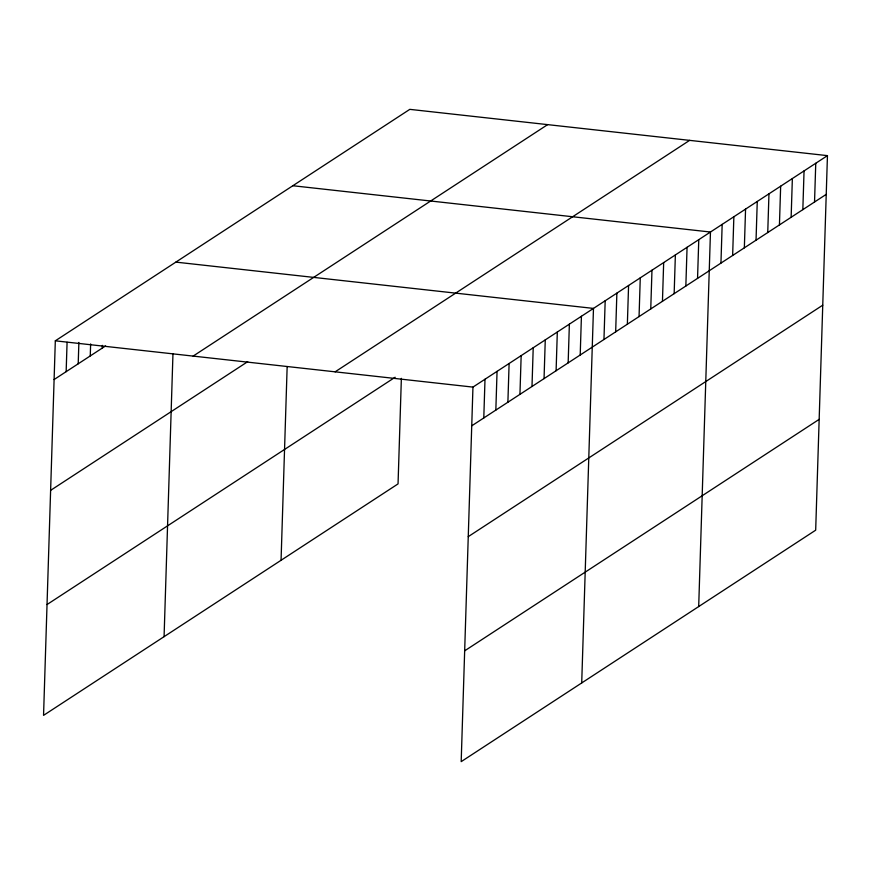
<?xml version="1.0" encoding="UTF-8"?>
<svg xmlns="http://www.w3.org/2000/svg" width="871" height="871" viewBox="0 0 871 871"><rect width="100%" height="100%" fill="white"/><g stroke="black" fill="none" stroke-linecap="round" stroke-linejoin="round"><path stroke-width="1.31" d="M827.45 155.637L472.953 387.105L461.184 761.646L815.681 530.178L827.45 155.637L409.816 109.354L55.319 340.822L43.55 715.363L398.047 483.895L401.368 378.352M66.152 371.667L67.078 342.292M78.205 363.795L78.88 342.434M90.257 355.934L90.638 343.914M102.321 348.062L102.397 345.384M164.075 636.657L172.97 353.615M281.061 560.282L287.158 366.539M483.786 417.96L485.005 379.233M495.839 410.089L497.058 371.373M507.891 402.217L509.11 363.501M519.943 394.345L521.163 355.629M531.996 386.474L533.215 347.758M544.048 378.613L545.268 339.886M556.101 370.741L557.32 332.014M568.153 362.869L569.373 324.154M580.206 354.998L581.425 316.282M581.708 682.951L593.478 308.41L175.855 262.117M603.962 339.494L605.182 300.767M615.666 331.851L616.875 293.135M627.36 324.208L628.579 285.492M639.053 316.576L640.272 277.849M650.757 308.933L651.976 270.217M662.45 301.301L663.669 262.574M674.154 293.658L675.373 254.942M685.847 286.026L687.067 247.299M697.551 278.382L698.771 239.667M698.694 606.564L710.464 232.024L292.83 185.73M720.948 263.107L722.168 224.38M732.642 255.464L733.861 216.748M744.346 247.832L745.565 209.105M756.039 240.189L757.258 201.473M767.743 232.546L768.962 193.83M779.436 224.914L780.656 186.198M791.14 217.271L792.36 178.555M802.833 209.639L804.053 170.912M814.537 201.996L815.757 163.28M54.1 379.538L105.598 345.918M193.133 356.097L547.641 124.629M50.616 490.362L247.723 361.661M335.128 371.83L689.636 140.362M47.034 604.539L395.151 377.241M471.734 425.832L826.231 194.364M468.25 536.645L822.747 305.177M464.668 650.833L819.165 419.365M55.319 340.822L472.953 387.105"/></g></svg>
